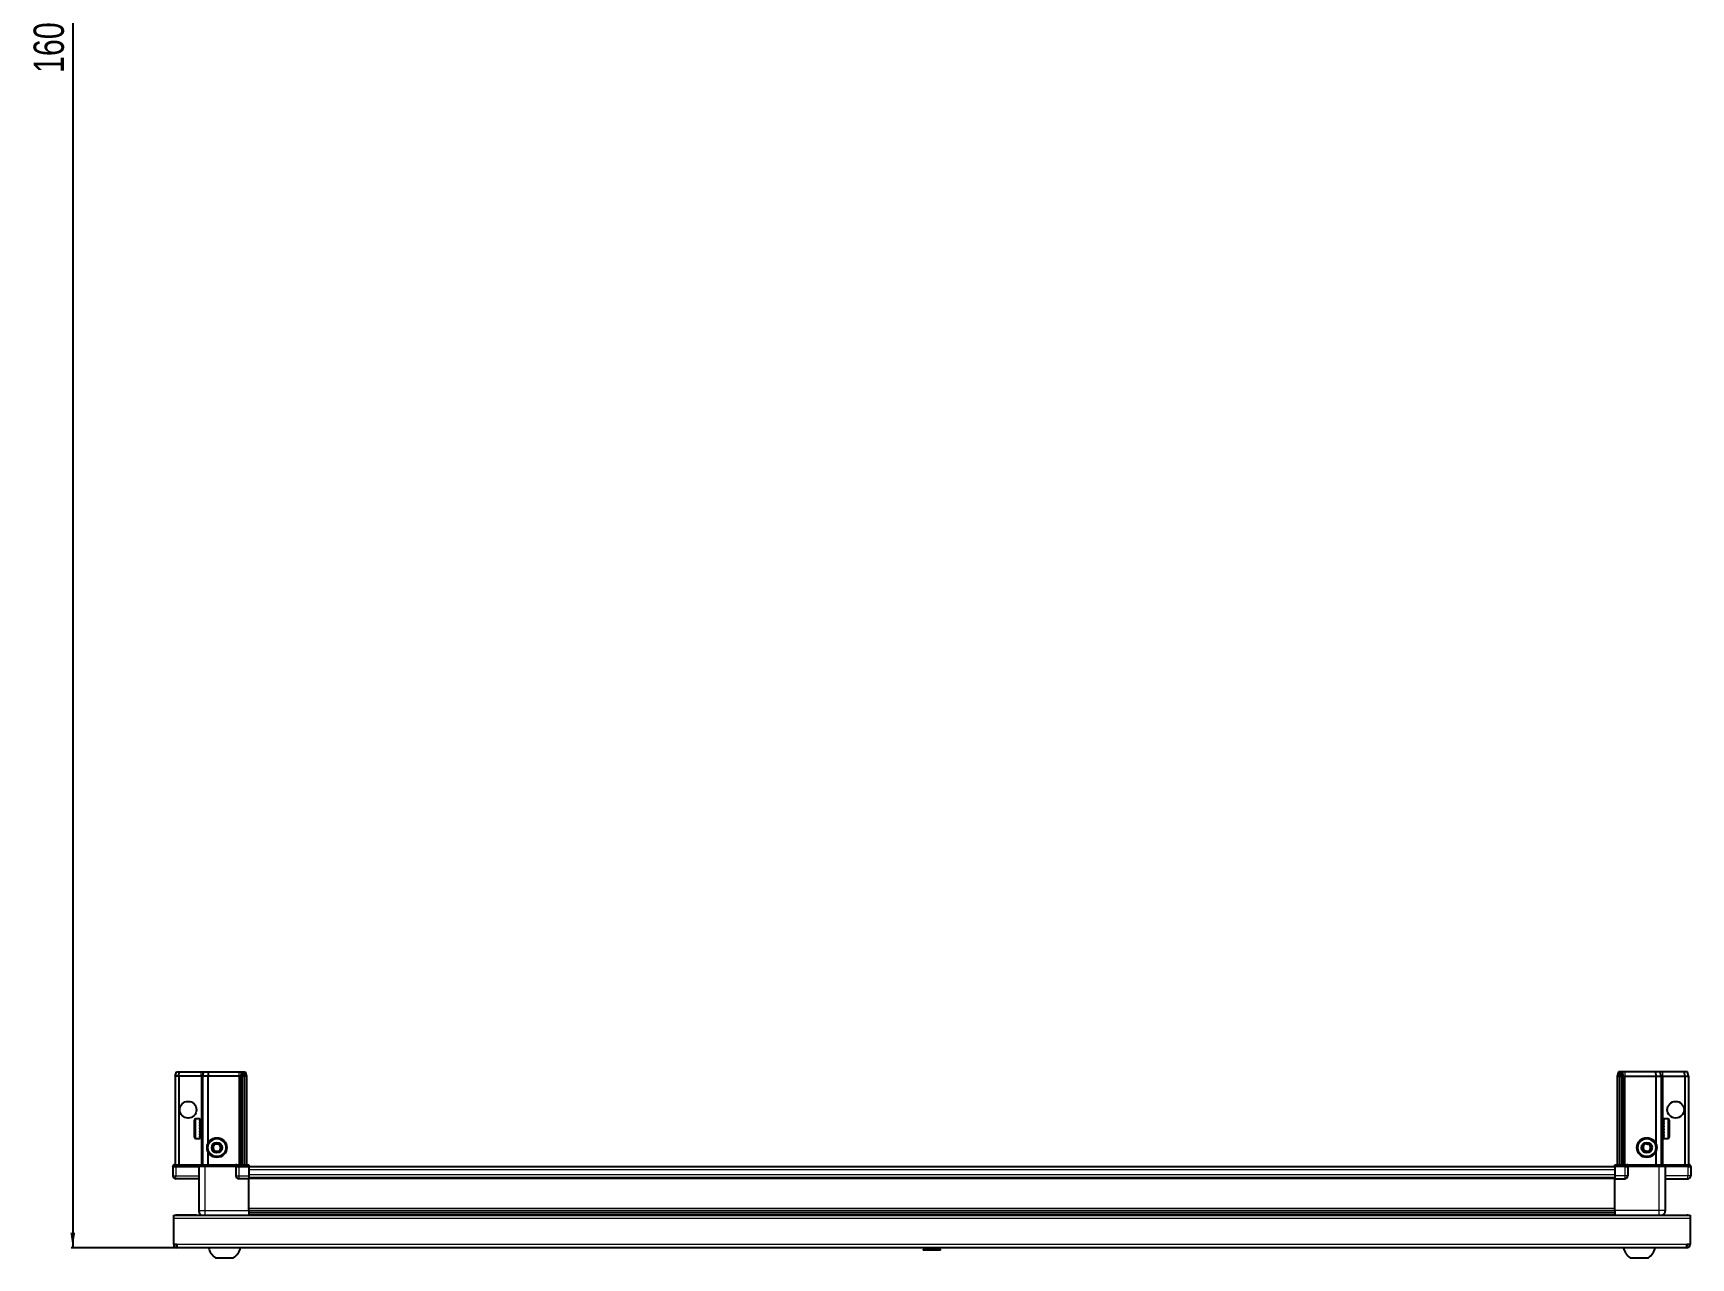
# Model space of a CAD drawing. Header units: millimetres. Extents: x 1415 to 5590, y -988 to 1732.
# Drawn here: x 1479 to 2571, y -988 to -181 of the extents above; entities that cross this region are included whole.
import ezdxf

# ---------------------------------------------------------------- set-up
doc = ezdxf.new("R2010")
doc.units = ezdxf.units.MM
doc.layers.add('FORMAT', color=7, linetype='Continuous')
doc.styles.add('SLDTEXTSTYLE0', font='TXT', dxfattribs={"width": 0.75})
doc.dimstyles.new('SLDDIMSTYLE0', dxfattribs={"dimtxt": 20, "dimasz": 10, "dimexe": 0, "dimexo": 0.0625, "dimgap": 5, "dimtad": 2, "dimdec": 1, "dimrnd": 1e-09, "dimzin": 12, "dimdsep": 46, "dimtxsty": 'SLDTEXTSTYLE0', "dimsah": 1, "dimcen": 0.09, "dimadec": 0, "dimazin": 3, "dimtfac": 1, "dimtofl": 0, "dimtmove": 0, "dimatfit": 3, "dimfxl": 0, "dimfrac": 2, "dimtolj": 1, "dimtzin": 12, "dimarcsym": 0})

# ---------------------------------------------------------------- blocks, each defined once
blk = doc.blocks.new('_D_9')
at = {"layer": 'FORMAT'}
for p, q in [((2065, 626), (1503.8, 626)), ((1504.8, 626), (1504.8, -981)), ((1573.4, -981), (1503.8, -981))]:
    blk.add_line(p, q, dxfattribs=at)
for points in [[(1504.8, 626), (1503.3, 616), (1506.4, 616)], [(1504.8, -981), (1506.4, -971), (1503.3, -971)]]:
    blk.add_solid(points, dxfattribs=at)
at = {"layer": 'FORMAT', "insert": (1479, -207.1), "char_height": 20, "attachment_point": 1, "rotation": 90, "style": 'SLDTEXTSTYLE0'}
blk.add_mtext('1607', dxfattribs=at)

msp = doc.modelspace()

# ---------------------------------------------------------------- linework, layer by layer
at = {"color": 7, "linetype": 'Continuous', "lineweight": 25}
for p, q in [((1572.32, -868.01), (1573.12, -865.01)), ((1572.32, -868.01), (1572.32, -926.31)), ((1574.82, -868.01), (1572.32, -868.01)), ((1573.12, -865.01), (1574.97, -865.01)), ((1574.82, -868.01), (1574.97, -865.01)), ((1574.82, -868.01), (1574.82, -926.31)), ((1589.32, -868.01), (1574.82, -868.01)), ((1574.97, -865.01), (1589.32, -865.01)), ((1589.32, -865.01), (1591.12, -865.01)), ((1590.32, -868.01), (1589.32, -868.01)), ((1590.32, -868.01), (1591.12, -865.01)), ((1590.32, -868.01), (1590.32, -926.31)), ((1593.82, -868.01), (1590.32, -868.01)), ((1591.12, -865.01), (1594.15, -865.01)), ((1594.15, -865.01), (1593.82, -868.01)), ((1593.82, -868.01), (1593.82, -912.51)), ((1614.32, -868.01), (1593.82, -868.01)), ((1594.15, -865.01), (1614.32, -865.01)), ((1614.32, -865.01), (1616.12, -865.01)), ((1615.32, -868.01), (1614.32, -868.01)), ((1616.12, -865.01), (1615.32, -868.01)), ((1615.32, -868.01), (1615.32, -926.31)), ((1616.32, -868.01), (1615.32, -868.01)), ((1616.12, -865.01), (1616.86, -865.01)), ((1616.86, -865.01), (1616.32, -868.01)), ((1616.32, -868.01), (1616.32, -926.31)), ((1617.82, -868.01), (1616.32, -868.01)), ((1616.86, -865.01), (1617.36, -865.01)), ((1617.36, -865.01), (1618.52, -865.01)), ((1617.36, -865.01), (1617.82, -868.01)), ((1617.82, -868.01), (1617.82, -926.31)), ((1619.32, -868.01), (1617.82, -868.01)), ((1618.52, -865.01), (1619.32, -868.01)), ((1619.32, -868.01), (1619.32, -926.31)), ((2523.12, -865.01), (2522.32, -868.01)), ((2522.32, -868.01), (2523.82, -868.01)), ((2522.32, -868.01), (2522.32, -926.31)), ((2524.28, -865.01), (2523.12, -865.01)), ((2524.28, -865.01), (2523.82, -868.01)), ((2523.82, -868.01), (2525.32, -868.01)), ((2523.82, -868.01), (2523.82, -926.31)), ((2524.78, -865.01), (2524.28, -865.01)), ((2524.78, -865.01), (2525.32, -868.01)), ((2525.52, -865.01), (2524.78, -865.01)), ((2525.32, -868.01), (2525.32, -926.31)), ((2525.32, -868.01), (2526.32, -868.01)), ((2525.52, -865.01), (2526.32, -868.01)), ((2527.32, -865.01), (2525.52, -865.01)), ((2526.32, -868.01), (2526.32, -926.31)), ((2526.32, -868.01), (2527.32, -868.01)), ((2547.49, -865.01), (2527.32, -865.01)), ((2527.32, -868.01), (2547.82, -868.01)), ((2547.49, -865.01), (2547.82, -868.01)), ((2550.52, -865.01), (2547.49, -865.01)), ((2547.82, -868.01), (2547.82, -912.51)), ((2547.82, -868.01), (2551.32, -868.01)), ((2551.32, -868.01), (2550.52, -865.01)), ((2552.32, -865.01), (2550.52, -865.01)), ((2551.32, -868.01), (2551.32, -926.31)), ((2551.32, -868.01), (2552.32, -868.01)), ((2566.67, -865.01), (2552.32, -865.01)), ((2552.32, -868.01), (2566.82, -868.01)), ((2566.82, -868.01), (2566.67, -865.01)), ((2568.52, -865.01), (2566.67, -865.01)), ((2566.82, -868.01), (2566.82, -926.31)), ((2566.82, -868.01), (2569.32, -868.01)), ((2569.32, -868.01), (2568.52, -865.01)), ((2569.32, -868.01), (2569.32, -926.31)), ((1585.12, -908.21), (1585.12, -896.81)), ((1588.32, -896.01), (1585.92, -896.01)), ((1588.32, -896.01), (1588.32, -896.02)), ((1588.32, -896.02), (1588.82, -896.02)), ((1588.32, -896.21), (1588.82, -896.21)), ((1588.32, -896.21), (1588.32, -896.43)), ((1588.32, -896.43), (1588.82, -896.43)), ((1588.32, -897), (1588.82, -897)), ((1588.32, -897), (1588.32, -897.43)), ((1588.32, -897.43), (1588.82, -897.43)), ((1588.32, -898.34), (1588.82, -898.34)), ((1588.32, -898.34), (1588.32, -898.93)), ((1588.32, -898.93), (1588.82, -898.93)), ((1588.32, -900.08), (1588.82, -900.08)), ((1588.32, -900.08), (1588.32, -900.78)), ((1588.32, -900.78), (1588.82, -900.78)), ((1588.32, -902.06), (1588.82, -902.06)), ((1588.32, -902.06), (1588.32, -902.8)), ((1588.32, -902.21), (1588.82, -902.21)), ((1588.32, -902.71), (1588.82, -902.71)), ((1588.32, -902.8), (1588.82, -902.8)), ((1588.32, -904.09), (1588.82, -904.09)), ((1588.32, -904.09), (1588.32, -904.79)), ((1588.32, -904.79), (1588.82, -904.79)), ((1588.32, -905.96), (1588.82, -905.96)), ((1588.32, -905.96), (1588.32, -906.56)), ((1588.82, -896.21), (1588.82, -896.02)), ((1588.82, -896.43), (1588.82, -896.21)), ((1588.82, -897), (1588.82, -896.43)), ((1588.82, -897.43), (1588.82, -897)), ((1588.82, -898.34), (1588.82, -897.43)), ((1588.92, -898.11), (1588.82, -898.11)), ((1588.82, -898.93), (1588.82, -898.34)), ((1588.82, -900.08), (1588.82, -898.93)), ((1588.82, -900.78), (1588.82, -900.08)), ((1588.82, -902.06), (1588.82, -900.78)), ((1588.82, -902.21), (1588.82, -902.06)), ((1588.82, -902.8), (1588.82, -902.71)), ((1588.82, -904.09), (1588.82, -902.8)), ((1588.82, -904.79), (1588.82, -904.09)), ((1588.82, -905.96), (1588.82, -904.79)), ((1588.82, -906.56), (1588.82, -905.96)), ((1588.92, -906.91), (1588.92, -898.11)), ((1589.8, -899.2), (1589.32, -898.51)), ((1589.32, -906.51), (1589.32, -898.51)), ((1589.32, -906.51), (1589.8, -905.82)), ((1590.29, -898.51), (1589.8, -899.2)), ((1589.8, -905.82), (1589.8, -899.2)), ((1589.8, -905.82), (1590.29, -906.51)), ((1590.32, -898.51), (1590.29, -898.51)), ((1590.29, -906.51), (1590.29, -898.51)), ((2551.35, -898.51), (2551.32, -898.51)), ((2551.84, -899.2), (2551.35, -898.51)), ((2551.35, -898.51), (2551.35, -906.51)), ((2551.35, -906.51), (2551.84, -905.82)), ((2552.32, -898.51), (2551.84, -899.2)), ((2551.84, -899.2), (2551.84, -905.82)), ((2551.84, -905.82), (2552.32, -906.51)), ((2552.32, -898.51), (2552.32, -906.51)), ((2552.82, -898.11), (2552.72, -898.11)), ((2552.72, -898.11), (2552.72, -906.91)), ((2555.72, -896.01), (2552.82, -896.01)), ((2553.32, -896.01), (2552.82, -896.01)), ((2552.82, -896.01), (2552.82, -896.06)), ((2552.82, -896.06), (2552.82, -896.35)), ((2553.32, -896.06), (2552.82, -896.06)), ((2553.32, -896.35), (2552.82, -896.35)), ((2552.82, -896.35), (2552.82, -896.62)), ((2553.32, -896.62), (2552.82, -896.62)), ((2552.82, -896.62), (2552.82, -897.29)), ((2553.32, -897.29), (2552.82, -897.29)), ((2552.82, -897.29), (2552.82, -897.76)), ((2552.82, -897.76), (2552.82, -898.73)), ((2553.32, -897.76), (2552.82, -897.76)), ((2553.32, -898.73), (2552.82, -898.73)), ((2552.82, -898.73), (2552.82, -899.36)), ((2552.82, -899.36), (2552.82, -900.55)), ((2553.32, -899.36), (2552.82, -899.36)), ((2553.32, -900.55), (2552.82, -900.55)), ((2552.82, -900.55), (2552.82, -901.19)), ((2553.32, -901.19), (2552.82, -901.19)), ((2552.82, -901.27), (2552.82, -902.56)), ((2553.32, -901.27), (2552.82, -901.27)), ((2553.32, -902.56), (2552.82, -902.56)), ((2553.32, -903.05), (2552.82, -903.05)), ((2552.82, -903.05), (2552.82, -903.3)), ((2552.82, -903.3), (2552.82, -904.57)), ((2553.32, -903.3), (2552.82, -903.3)), ((2553.32, -904.57), (2552.82, -904.57)), ((2552.82, -904.57), (2552.82, -905.26)), ((2552.82, -905.26), (2552.82, -906.38)), ((2553.32, -905.26), (2552.82, -905.26)), ((2553.32, -906.38), (2552.82, -906.38)), ((2552.82, -906.38), (2552.82, -906.94)), ((2553.32, -896.06), (2553.32, -896.01)), ((2553.32, -896.62), (2553.32, -896.35)), ((2553.32, -897.76), (2553.32, -897.29)), ((2553.32, -899.36), (2553.32, -898.73)), ((2553.32, -901.27), (2553.32, -900.55)), ((2553.32, -903.3), (2553.32, -902.56)), ((2553.32, -905.26), (2553.32, -904.57)), ((2553.32, -906.94), (2553.32, -906.38)), ((2556.52, -896.81), (2556.52, -908.21)), ((1585.92, -909.01), (1588.32, -909.01)), ((1588.32, -906.56), (1588.82, -906.56)), ((1588.32, -907.49), (1588.82, -907.49)), ((1588.32, -907.49), (1588.32, -907.94)), ((1588.32, -907.94), (1588.82, -907.94)), ((1588.32, -908.54), (1588.82, -908.54)), ((1588.32, -908.54), (1588.32, -908.78)), ((1588.32, -908.78), (1588.82, -908.78)), ((1588.32, -909), (1588.82, -909)), ((1588.32, -909), (1588.32, -909.01)), ((1588.32, -909.01), (1588.82, -909.01)), ((1588.82, -907.49), (1588.82, -906.56)), ((1588.82, -906.91), (1588.92, -906.91)), ((1588.82, -907.94), (1588.82, -907.49)), ((1588.82, -908.54), (1588.82, -907.94)), ((1588.82, -908.78), (1588.82, -908.54)), ((1588.82, -909), (1588.82, -908.78)), ((1588.82, -909.01), (1588.82, -909)), ((1590.29, -906.51), (1590.32, -906.51)), ((2551.32, -906.51), (2551.35, -906.51)), ((2552.72, -906.91), (2552.82, -906.91)), ((2552.82, -906.94), (2552.82, -907.8)), ((2553.32, -906.94), (2552.82, -906.94)), ((2553.32, -907.8), (2552.82, -907.8)), ((2552.82, -907.8), (2552.82, -908.2)), ((2552.82, -908.2), (2552.82, -908.71)), ((2553.32, -908.2), (2552.82, -908.2)), ((2553.32, -908.71), (2552.82, -908.71)), ((2552.82, -908.71), (2552.82, -908.89)), ((2552.82, -908.89), (2552.82, -909.01)), ((2553.32, -908.89), (2552.82, -908.89)), ((2552.82, -909.01), (2555.72, -909.01)), ((2553.32, -908.2), (2553.32, -907.8)), ((2553.32, -908.89), (2553.32, -908.71)), ((1571.32, -926.31), (1570.82, -927.18)), ((1570.82, -927.51), (1570.82, -927.18)), ((1570.82, -927.51), (1572.82, -927.51)), ((1570.82, -927.51), (1570.82, -933.51)), ((1572.82, -926.31), (1571.32, -926.31)), ((1572.82, -926.31), (1587.62, -926.31)), ((1587.62, -927.51), (1572.82, -927.51)), ((1572.82, -927.51), (1587.62, -927.51)), ((1587.62, -926.31), (1587.82, -926.31)), ((1587.82, -927.51), (1587.62, -927.51)), ((1587.82, -927.51), (1587.82, -926.31)), ((1587.82, -926.31), (1591.82, -926.31)), ((1591.82, -927.51), (1587.82, -927.51)), ((1587.82, -927.51), (1587.82, -956.51)), ((1591.82, -926.31), (1612.12, -926.31)), ((1612.12, -927.51), (1591.82, -927.51)), ((1593.82, -917.51), (1593.82, -926.31)), ((1612.12, -926.31), (1612.32, -926.31)), ((1612.32, -927.51), (1612.12, -927.51)), ((1612.32, -927.51), (1612.32, -926.31)), ((1613, -926.31), (1612.32, -926.31)), ((1612.32, -927.51), (1614.32, -927.51)), ((1612.32, -927.51), (1612.32, -933.51)), ((1613, -926.31), (1620.82, -926.31)), ((1620.82, -927.18), (1614.32, -927.18)), ((1620.82, -927.51), (1614.32, -927.51)), ((1614.32, -927.51), (1620.82, -927.51)), ((1620.82, -926.31), (1620.82, -927.18)), ((1620.82, -927.18), (1620.82, -927.18)), ((1620.82, -927.51), (1620.82, -927.18)), ((1620.82, -927.51), (1620.82, -927.51)), ((1620.82, -927.51), (1620.82, -933.51)), ((2520.82, -927.66), (1620.82, -927.66)), ((2520.82, -927.18), (2520.82, -926.31)), ((2520.82, -926.31), (2528.64, -926.31)), ((2527.32, -927.18), (2520.82, -927.18)), ((2520.82, -927.51), (2520.82, -927.18)), ((2527.32, -927.51), (2520.82, -927.51)), ((2520.82, -927.51), (2520.82, -933.51)), ((2527.32, -927.51), (2529.32, -927.51)), ((2529.32, -927.51), (2527.32, -927.51)), ((2529.32, -926.31), (2528.64, -926.31)), ((2529.32, -927.51), (2529.32, -926.31)), ((2529.32, -926.31), (2529.52, -926.31)), ((2529.52, -927.51), (2529.32, -927.51)), ((2529.32, -927.51), (2529.32, -933.51)), ((2529.52, -926.31), (2549.82, -926.31)), ((2549.82, -927.51), (2529.52, -927.51)), ((2547.82, -917.51), (2547.82, -926.31)), ((2549.82, -926.31), (2553.82, -926.31)), ((2553.82, -927.51), (2549.82, -927.51)), ((2553.82, -927.51), (2553.82, -926.31)), ((2553.82, -926.31), (2554.02, -926.31)), ((2554.02, -927.51), (2553.82, -927.51)), ((2553.82, -927.51), (2553.82, -956.51)), ((2554.02, -926.31), (2568.82, -926.31)), ((2568.82, -927.51), (2554.02, -927.51)), ((2570.32, -926.31), (2568.82, -926.31)), ((2568.82, -927.51), (2570.82, -927.51)), ((2570.82, -927.18), (2570.32, -926.31)), ((2570.82, -927.18), (2570.32, -926.31)), ((2570.82, -927.51), (2570.82, -927.18)), ((2570.82, -927.51), (2570.82, -927.18)), ((2570.82, -927.51), (2570.82, -927.51)), ((2570.82, -927.51), (2570.82, -933.51)), ((1587.82, -935.51), (1572.82, -935.51)), ((1620.82, -935.51), (1614.32, -935.51)), ((1620.82, -933.51), (1620.82, -935.51)), ((2520.82, -934.86), (1620.82, -934.86)), ((1620.82, -956.51), (1620.82, -935.51)), ((2520.82, -933.51), (2520.82, -935.51)), ((2520.82, -935.51), (2527.32, -935.51)), ((2520.82, -956.51), (2520.82, -935.51)), ((2553.82, -935.51), (2568.82, -935.51)), ((1571.32, -961.61), (1571.32, -959.51)), ((1571.32, -959.51), (2570.32, -959.51)), ((1586.32, -959.41), (1573.42, -959.41)), ((1586.32, -959.41), (1586.32, -959.51)), ((1620.82, -957.54), (2520.82, -957.54)), ((1620.82, -957.57), (2520.82, -957.57)), ((1644.7, -959.36), (1620.82, -959.36)), ((1639.32, -959.51), (1639.32, -959.36)), ((1639.36, -959.51), (1639.36, -959.36)), ((1639.63, -959.51), (1639.63, -959.36)), ((1639.89, -959.51), (1639.89, -959.36)), ((1640.54, -959.51), (1640.54, -959.36)), ((1641.01, -959.51), (1641.01, -959.36)), ((1641.97, -959.51), (1641.97, -959.36)), ((1642.59, -959.51), (1642.59, -959.36)), ((1643.78, -959.51), (1643.78, -959.36)), ((1644.44, -959.51), (1644.44, -959.36)), ((1644.49, -959.51), (1644.49, -959.36)), ((1645.79, -959.36), (1644.7, -959.36)), ((1645.79, -959.51), (1645.79, -959.36)), ((1645.79, -959.36), (1645.79, -959.36)), ((1646.52, -959.36), (1645.79, -959.36)), ((1645.8, -959.51), (1645.8, -959.36)), ((1646.3, -959.51), (1646.3, -959.36)), ((1646.52, -959.51), (1646.52, -959.36)), ((1646.94, -959.36), (1646.52, -959.36)), ((1646.52, -959.36), (1646.52, -959.36)), ((2494.7, -959.36), (1646.94, -959.36)), ((1647.8, -959.51), (1647.8, -959.36)), ((1648.49, -959.51), (1648.49, -959.36)), ((1649.61, -959.51), (1649.61, -959.36)), ((1650.19, -959.51), (1650.19, -959.36)), ((1651.06, -959.51), (1651.06, -959.36)), ((1651.46, -959.51), (1651.46, -959.36)), ((1651.99, -959.51), (1651.99, -959.36)), ((1652.18, -959.51), (1652.18, -959.36)), ((1652.32, -959.51), (1652.32, -959.36)), ((2489.32, -959.51), (2489.32, -959.36)), ((2489.49, -959.51), (2489.49, -959.36)), ((2489.7, -959.51), (2489.7, -959.36)), ((2490.26, -959.51), (2490.26, -959.36)), ((2490.68, -959.51), (2490.68, -959.36)), ((2491.58, -959.51), (2491.58, -959.36)), ((2492.16, -959.51), (2492.16, -959.36)), ((2493.31, -959.51), (2493.31, -959.36)), ((2494, -959.51), (2494, -959.36)), ((2495.28, -959.36), (2494.7, -959.36)), ((2495.28, -959.51), (2495.28, -959.36)), ((2495.29, -959.36), (2495.28, -959.36)), ((2496.02, -959.36), (2495.29, -959.36)), ((2495.46, -959.51), (2495.46, -959.36)), ((2495.96, -959.51), (2495.96, -959.36)), ((2496.02, -959.51), (2496.02, -959.36)), ((2496.94, -959.36), (2496.02, -959.36)), ((2496.02, -959.36), (2496.02, -959.36)), ((2520.82, -959.36), (2496.94, -959.36)), ((2497.31, -959.51), (2497.31, -959.36)), ((2498.02, -959.51), (2498.02, -959.36)), ((2499.19, -959.51), (2499.19, -959.36)), ((2499.8, -959.51), (2499.8, -959.36)), ((2500.75, -959.51), (2500.75, -959.36)), ((2501.19, -959.51), (2501.19, -959.36)), ((2501.82, -959.51), (2501.82, -959.36)), ((2502.06, -959.51), (2502.06, -959.36)), ((2502.3, -959.51), (2502.3, -959.36)), ((2502.32, -959.51), (2502.32, -959.36)), ((2520.97, -959.51), (2520.97, -956.51)), ((2555.32, -959.41), (2555.32, -959.51)), ((2555.32, -959.41), (2568.22, -959.41)), ((2570.32, -959.51), (2570.32, -961.61)), ((1571.32, -978.91), (1571.32, -961.61)), ((2570.32, -961.61), (2570.32, -978.91)), ((1573.42, -978.91), (1571.32, -978.91)), ((1573.42, -978.91), (1573.42, -981.01)), ((2568.22, -981.01), (1573.42, -981.01)), ((2066.02, -981.01), (2065.03, -982)), ((2065.03, -982), (2065.03, -982.51)), ((2076.6, -982), (2065.03, -982)), ((2076.6, -982.51), (2065.03, -982.51)), ((2076.6, -982), (2075.62, -981.01)), ((2076.6, -982.51), (2076.6, -982)), ((2570.32, -978.91), (2568.22, -978.91)), ((2568.22, -981.01), (2568.22, -978.91)), ((1598.82, -987.61), (1610.82, -987.61)), ((2530.82, -987.61), (2542.82, -987.61))]:
    msp.add_line(p, q, dxfattribs=at)
at = {"color": 8, "linetype": 'Continuous', "lineweight": 18}
for p, q in [((1589.32, -868.01), (1589.32, -865.01)), ((1589.32, -868.01), (1589.32, -898.51)), ((1614.32, -865.01), (1614.32, -868.01)), ((1614.32, -868.01), (1614.32, -926.31)), ((2527.32, -865.01), (2527.32, -868.01)), ((2527.32, -868.01), (2527.32, -926.31)), ((2552.32, -868.01), (2552.32, -865.01)), ((2552.32, -868.01), (2552.32, -898.51)), ((1585.92, -909.01), (1585.92, -896.01)), ((2555.72, -896.01), (2555.72, -909.01)), ((1589.32, -906.51), (1589.32, -926.31)), ((2552.32, -906.51), (2552.32, -926.31)), ((1572.82, -927.51), (1572.82, -926.31)), ((1572.82, -927.51), (1572.82, -933.51)), ((1587.62, -927.51), (1587.62, -926.31)), ((1591.82, -927.51), (1591.82, -926.31)), ((1591.82, -927.51), (1591.82, -956.51)), ((1612.12, -927.51), (1612.12, -926.31)), ((1614.32, -927.51), (1614.32, -927.18)), ((1614.32, -927.51), (1614.32, -933.51)), ((1620.82, -927.51), (1620.82, -927.18)), ((2527.32, -927.51), (2527.32, -927.18)), ((2527.32, -927.51), (2527.32, -933.51)), ((2529.52, -926.31), (2529.52, -927.51)), ((2549.82, -927.51), (2549.82, -926.31)), ((2549.82, -927.51), (2549.82, -956.51)), ((2554.02, -926.31), (2554.02, -927.51)), ((2568.82, -927.51), (2568.82, -926.31)), ((2568.82, -927.51), (2568.82, -933.51)), ((1570.82, -933.51), (1572.82, -933.51)), ((1572.82, -933.51), (1587.82, -933.51)), ((1572.82, -935.51), (1572.82, -933.51)), ((1612.32, -933.51), (1614.32, -933.51)), ((1614.32, -933.51), (1620.82, -933.51)), ((1614.32, -933.51), (1614.32, -935.51)), ((2520.82, -929.66), (1620.82, -929.66)), ((2520.82, -932.86), (1620.82, -932.86)), ((2520.82, -935.51), (1620.82, -935.51)), ((2527.32, -933.51), (2520.82, -933.51)), ((2527.32, -933.51), (2527.32, -935.51)), ((2529.32, -933.51), (2527.32, -933.51)), ((2568.82, -933.51), (2553.82, -933.51)), ((2570.82, -933.51), (2568.82, -933.51)), ((2568.82, -935.51), (2568.82, -933.51)), ((1573.42, -959.51), (1573.42, -959.41)), ((1591.82, -956.51), (1620.82, -956.51)), ((1620.82, -954.92), (2520.82, -954.92)), ((2520.82, -956.33), (1620.82, -956.33)), ((1620.82, -958.78), (2520.82, -958.78)), ((2549.82, -956.51), (2520.82, -956.51)), ((2568.22, -959.51), (2568.22, -959.41)), ((2570.32, -961.61), (1571.32, -961.61)), ((2568.22, -978.91), (1573.42, -978.91))]:
    msp.add_line(p, q, dxfattribs=at)
at = {"color": 7, "linetype": 'Continuous', "lineweight": 25, "flags": 128}
for points in [[(1573.42, -959.41), (1573.01, -959.45), (1572.78, -959.51)], [(2568.86, -959.51), (2568.63, -959.45), (2568.22, -959.41)]]:
    msp.add_lwpolyline(points, dxfattribs=at)
at = {"color": 7, "linetype": 'Continuous', "lineweight": 25}
for centre, radius in [((1580.82, -890.01), 5.5), ((2560.82, -890.01), 5.5), ((1599.82, -915.01), 6.5), ((1599.82, -915.01), 3.46), ((2541.82, -915.01), 6.5), ((2541.82, -915.01), 3.46)]:
    msp.add_circle(centre, radius, dxfattribs=at)
at = {"color": 8, "linetype": 'Continuous', "lineweight": 18}
for centre in [(1599.82, -915.01), (2541.82, -915.01)]:
    msp.add_circle(centre, 5.7, dxfattribs=at)
at = {"color": 7, "linetype": 'Continuous', "lineweight": 25}
for centre, radius, start, end in [((1585.92, -896.81), 0.8, 90, 180), ((1589.32, -898.11), 0.4, 180, 270), ((2552.32, -898.11), 0.4, 270, 360), ((2555.72, -896.81), 0.8, 0, 90), ((1585.92, -908.21), 0.8, 180, 270), ((1589.32, -906.91), 0.4, 90, 180), ((1599.82, -915.01), 2.5, 147.37605, 207.37605), ((1599.82, -915.01), 2.5, 207.37605, 267.37605), ((1599.82, -915.01), 2.5, 87.37605, 147.37605), ((1599.82, -915.01), 2.5, 267.37605, 327.37605), ((1599.82, -915.01), 2.5, 27.37605, 87.37605), ((1599.82, -915.01), 2.5, 327.37605, 27.37605), ((2541.82, -915.01), 2.5, 134.67671, 194.67671), ((2541.82, -915.01), 2.5, 194.67671, 254.67671), ((2541.82, -915.01), 2.5, 74.67671, 134.67671), ((2541.82, -915.01), 2.5, 254.67671, 314.67671), ((2541.82, -915.01), 2.5, 14.67671, 74.67671), ((2541.82, -915.01), 2.5, 314.67671, 14.67671), ((2552.32, -906.91), 0.4, 0, 90), ((2555.72, -908.21), 0.8, 270, 360), ((1572.82, -933.51), 2, 180, 270), ((1614.32, -933.51), 2, 180, 270), ((2527.32, -933.51), 2, 270, 0), ((2568.82, -933.51), 2, 270, 0), ((1573.42, -978.91), 2.1, 180, 270), ((1573.42, -978.91), 0.6, 180, 270), ((1605.84, -977.99), 11.91, 194.70035, 233.8734), ((1603.8, -977.99), 11.91, 306.1266, 345.29965), ((2537.84, -977.99), 11.91, 194.70035, 233.8734), ((2535.8, -977.99), 11.91, 306.1266, 345.29965), ((2568.22, -978.91), 2.1, 270, 0), ((2568.22, -978.91), 0.6, 270, 0)]:
    msp.add_arc(centre, radius, start, end, dxfattribs=at)
for centre, start_param, end_param in [((1614.32, -923.72), 2.4188584, 3.1415927), ((2527.32, -923.72), 3.1415927, 3.8643269)]:
    msp.add_ellipse(centre, major_axis=(0, 3.46), ratio=0.5773503, start_param=start_param, end_param=end_param, dxfattribs=at)
for points, knots in [([(1596.94, -914.88), (1597.21, -914.45), (1597.73, -913.64), (1598.25, -912.83), (1598.49, -912.45)], [0, 0, 0, 0, 0.5346859, 1, 1, 1, 1]), ([(1598.26, -917.45), (1598.21, -917.33), (1597.93, -916.8), (1597.47, -915.92), (1597.09, -915.19), (1596.94, -914.88)], [0, 0, 0, 0, 0.1331247, 0.6370994, 1, 1, 1, 1]), ([(1598.49, -912.45), (1599.01, -912.47), (1599.97, -912.52), (1600.93, -912.56), (1601.38, -912.58)], [0, 0, 0, 0, 0.5346859, 1, 1, 1, 1]), ([(1602.7, -915.15), (1602.43, -915.58), (1601.91, -916.39), (1601.39, -917.2), (1601.15, -917.58)], [0, 0, 0, 0, 0.5346859, 1, 1, 1, 1]), ([(1601.38, -912.58), (1601.53, -912.89), (1601.91, -913.62), (1602.37, -914.5), (1602.65, -915.04), (1602.7, -915.15)], [0, 0, 0, 0, 0.3629006, 0.8668753, 1, 1, 1, 1]), ([(2539.04, -914.25), (2539.4, -913.89), (2540.09, -913.21), (2540.77, -912.54), (2541.09, -912.22)], [0, 0, 0, 0, 0.53468586, 1, 1, 1, 1]), ([(2539.77, -917.04), (2539.68, -916.71), (2539.47, -915.91), (2539.22, -914.95), (2539.07, -914.37), (2539.04, -914.25)], [0, 0, 0, 0, 0.3629006, 0.8668753, 1, 1, 1, 1]), ([(2542.55, -917.81), (2542.05, -917.67), (2541.12, -917.42), (2540.2, -917.16), (2539.77, -917.04)], [0, 0, 0, 0, 0.5346859, 1, 1, 1, 1]), ([(2541.09, -912.22), (2541.59, -912.36), (2542.52, -912.61), (2543.44, -912.87), (2543.87, -912.98)], [0, 0, 0, 0, 0.5346859, 1, 1, 1, 1]), ([(2544.6, -915.78), (2544.24, -916.14), (2543.55, -916.82), (2542.87, -917.49), (2542.55, -917.81)], [0, 0, 0, 0, 0.53468586, 1, 1, 1, 1]), ([(2543.87, -912.98), (2543.9, -913.11), (2544.06, -913.68), (2544.31, -914.65), (2544.52, -915.44), (2544.6, -915.78)], [0, 0, 0, 0, 0.1331247, 0.6370994, 1, 1, 1, 1]), ([(1601.15, -917.58), (1600.63, -917.55), (1599.67, -917.51), (1598.71, -917.47), (1598.26, -917.45)], [0, 0, 0, 0, 0.5346859, 1, 1, 1, 1]), ([(1587.82, -956.51), (1587.87, -956.95), (1587.94, -957.63), (1588.37, -958.45), (1588.83, -959), (1589.23, -959.36), (1589.5, -959.49), (1589.54, -959.51)], [0, 0, 0, 0, 0.3630185, 0.5584377, 0.7580039, 0.9575702, 1, 1, 1, 1]), ([(1620.82, -956.51), (1620.82, -956.91), (1620.82, -957.7), (1620.82, -958.72), (1620.82, -959.35), (1620.82, -959.5), (1620.82, -959.51)], [0, 0, 0, 0, 0.3255201, 0.6510403, 0.9765604, 1, 1, 1, 1]), ([(2520.82, -956.51), (2520.82, -956.91), (2520.82, -957.7), (2520.82, -958.72), (2520.82, -959.35), (2520.82, -959.5), (2520.82, -959.51)], [0, 0, 0, 0, 0.3255201, 0.6510403, 0.9765604, 1, 1, 1, 1]), ([(2553.82, -956.51), (2553.77, -956.95), (2553.7, -957.63), (2553.27, -958.45), (2552.81, -959), (2552.41, -959.36), (2552.14, -959.49), (2552.1, -959.51)], [0, 0, 0, 0, 0.3630185, 0.5584377, 0.7580039, 0.9575702, 1, 1, 1, 1])]:
    msp.add_open_spline(points, degree=3, knots=knots, dxfattribs=at)
at = {"color": 8, "linetype": 'Continuous', "lineweight": 18}
for points in [[(1587.82, -956.51), (1587.88, -956.51), (1588, -956.51), (1588.93, -956.51), (1590.25, -956.51), (1591.3, -956.51), (1591.82, -956.51)], [(2553.82, -956.51), (2553.76, -956.51), (2553.64, -956.51), (2552.71, -956.51), (2551.39, -956.51), (2550.34, -956.51), (2549.82, -956.51)]]:
    msp.add_open_spline(points, degree=3, dxfattribs=at)
for points in [[(1591.82, -956.51), (1591.82, -956.95), (1591.82, -957.63), (1591.82, -958.45), (1591.82, -959), (1591.82, -959.36), (1591.82, -959.49), (1591.82, -959.51)], [(2549.82, -956.51), (2549.82, -956.95), (2549.82, -957.63), (2549.82, -958.45), (2549.82, -959), (2549.82, -959.36), (2549.82, -959.49), (2549.82, -959.51)]]:
    msp.add_open_spline(points, degree=3, knots=[0, 0, 0, 0, 0.3630185, 0.5584377, 0.7580039, 0.9575702, 1, 1, 1, 1], dxfattribs=at)

# ---------------------------------------------------------------- dimensions: what is measured, and where the dimension line sits
at = {"layer": 'FORMAT'}
dim = msp.add_linear_dim(base=(1504.82, -981.01), p1=(2065.03, 625.99), p2=(1573.42, -981.01), angle=90, dimstyle='SLDDIMSTYLE0', dxfattribs=at)
dim.commit()
dim.dimension.update_dxf_attribs({"geometry": '_D_9', "text_midpoint": (1504.82, -177.51), "dimtype": 160})

doc.saveas('drawing.dxf')
